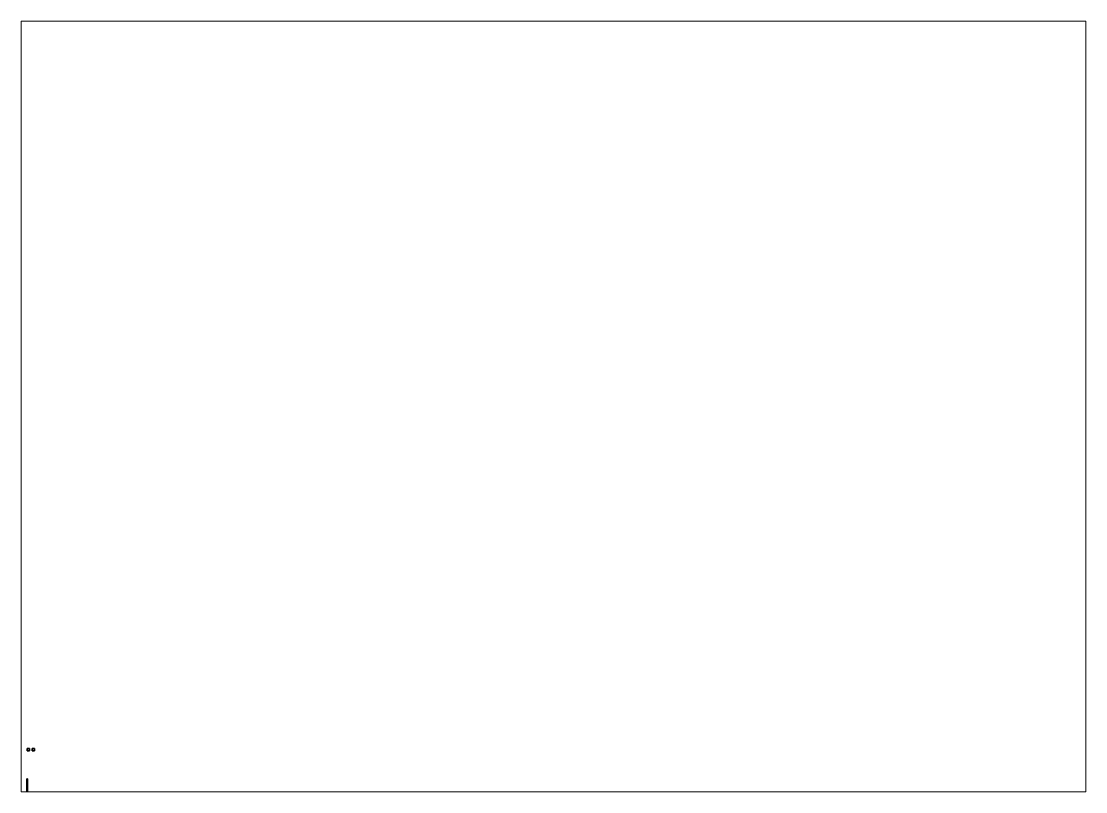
# Paper-space layout 'Layout1' of a CAD drawing. Header units: millimetres. Extents: x 28 to 251, y 20 to 181.
# The model-space entities are those that its viewports show. They can reach past a viewport. Long polylines and large blocks are cut down to what shows.
import ezdxf

# ---------------------------------------------------------------- set-up
doc = ezdxf.new("R2010")
doc.units = ezdxf.units.MM

msp = doc.modelspace()

# ---------------------------------------------------------------- linework, layer by layer
for points in [[(1, 12, 1), (1, 12), (0, 12), (0, 12, 1)], [(1, 12), (1, 11), (0, 11), (0, 12)], [(0, 12), (0, 11), (0, 11, 1), (0, 12, 1)], [(0, 12, 1), (0, 11, 1), (1, 11, 1), (1, 12, 1)], [(0, 11, 1), (0, 11), (1, 11), (1, 11, 1)], [(1, 11, 1), (1, 11), (1, 12), (1, 12, 1)], [(3, 12), (3, 11), (2, 11), (2, 12)], [(2, 12), (2, 11), (3, 11), (3, 12)], [(-0.11, -2.66, 3.75), (-0.15, -2.66, 3.64), (-0.15, -3.15, 3.64), (-0.11, -3.15, 3.75)], [(-0.15, -2.66, 3.64), (-0.11, -2.66, 3.53), (-0.11, -3.15, 3.53), (-0.15, -3.15, 3.64)], [(0.11, -2.66, 3.75), (-0.15, -2.66, 3.64), (-0.11, -2.66, 3.75), (0, -2.66, 3.79)], [(0.15, -2.66, 3.64), (-0.11, -2.66, 3.53), (-0.15, -2.66, 3.64), (0.11, -2.66, 3.75)], [(-0.15, -3.15, 3.3), (-0.15, -5.39, 3.3), (-0.15, -5.39, 3.94), (-0.15, -3.15, 3.94)], [(0.15, -3.15, 3.94), (0.15, -3.15, 3.3), (-0.15, -3.15, 3.3), (-0.15, -3.15, 3.94)], [(0.15, -3.15, 3.3), (0.15, -5.39, 3.3), (-0.15, -5.39, 3.3), (-0.15, -3.15, 3.3)], [(-0.15, -3.15, 3.94), (-0.15, -5.39, 3.94), (0.15, -5.39, 3.94), (0.15, -3.15, 3.94)], [(-0.11, -0.17, 3.38), (-0.11, -0.36, 3.49), (-0.11, -0.23, 3.49), (-0.11, -0.17, 3.43)], [(0.11, -0.17, 3.43), (0.11, -0.17, 3.38), (-0.11, -0.17, 3.38), (-0.11, -0.17, 3.43)], [(-0.11, -0.17, 3.43), (-0.11, -0.23, 3.49), (0.11, -0.23, 3.49), (0.11, -0.17, 3.43)], [(-0.11, -0.36, 3.38), (-0.11, -0.36, 3.49), (-0.11, -0.17, 3.38), (-0.11, -0.33, 3.27)], [(-0.11, -0.33, 3.27), (-0.11, -0.17, 3.38), (0.11, -0.17, 3.38), (0.11, -0.33, 3.27)], [(-0.11, -0.23, 3.49), (-0.11, -0.36, 3.49), (0.11, -0.36, 3.49), (0.11, -0.23, 3.49)], [(-0.11, -0.56, 3.13), (-0.11, -0.36, 3.38), (-0.11, -0.33, 3.27), (-0.11, -0.51, 3.06)], [(-0.11, -0.51, 3.06), (-0.11, -0.33, 3.27), (0.11, -0.33, 3.27), (0.11, -0.51, 3.06)], [(-0.11, -0.56, 3.13), (-0.11, -0.71, 3.49), (-0.11, -0.36, 3.49), (-0.11, -0.36, 3.38)], [(-0.11, -0.36, 3.49), (0, -0.73, 3.53), (0, -0.73, 3.53), (0.11, -0.36, 3.49)], [(-0.11, -0.71, 3.49), (0, -0.73, 3.53), (0, -0.73, 3.53), (-0.11, -0.36, 3.49)], [(-0.11, -0.69, 2.84), (-0.11, -0.56, 3.13), (-0.11, -0.51, 3.06), (-0.11, -0.6, 2.81)], [(-0.11, -0.6, 2.81), (-0.11, -0.51, 3.06), (0.11, -0.51, 3.06), (0.11, -0.6, 2.81)], [(-0.11, -0.69, 2.84), (-0.11, -0.91, 3.36), (-0.11, -0.71, 3.49), (-0.11, -0.56, 3.13)], [(-0.11, -0.85, 2.63), (-0.11, -0.69, 2.84), (-0.11, -0.6, 2.81), (-0.11, -0.64, 2.34)], [(-0.11, -0.64, 2.34), (-0.11, -0.6, 2.81), (0.11, -0.6, 2.81), (0.11, -0.64, 2.34)], [(-0.11, -0.78, 2.03), (-0.11, -0.94, 2.03), (-0.11, -0.85, 2.63), (-0.11, -0.64, 2.34)], [(0.11, -0.64, 2.34), (0.11, -0.78, 2.03), (-0.11, -0.78, 2.03), (-0.11, -0.64, 2.34)], [(0.11, -0.85, 2.63), (0.11, -0.69, 2.84), (-0.11, -0.69, 2.84), (-0.11, -0.85, 2.63)], [(-0.11, -0.85, 2.63), (-0.11, -1.32, 3.3), (-0.11, -0.91, 3.36), (-0.11, -0.69, 2.84)], [(0.11, -0.69, 2.84), (0.11, -0.85, 2.63), (-0.11, -0.85, 2.63), (-0.11, -0.69, 2.84)], [(-0.11, -0.91, 3.36), (0, -0.94, 3.41), (0, -0.73, 3.53), (-0.11, -0.71, 3.49)], [(0.11, -0.78, 2.03), (0.11, -0.94, 2.03), (-0.11, -0.94, 2.03), (-0.11, -0.78, 2.03)], [(-0.11, -0.94, 2.03), (-0.11, -1, 2.31), (-0.11, -0.85, 2.63)], [(-0.11, -1, 2.31), (-0.11, -1.22, 2.36), (-0.11, -1.32, 3.3), (-0.11, -0.85, 2.63)], [(-0.11, -1.32, 3.3), (0, -1.33, 3.35), (0, -0.94, 3.41), (-0.11, -0.91, 3.36)], [(0.11, -0.94, 2.03), (0.11, -1, 2.31), (-0.11, -1, 2.31), (-0.11, -0.94, 2.03)], [(0.11, -1, 2.31), (0, -1.22, 2.31), (0, -1.22, 2.31), (-0.11, -1, 2.31)], [(0, -1.22, 2.31), (-0.11, -1.22, 2.36), (-0.11, -1.22, 2.36), (-0.11, -1, 2.31)], [(-0.11, -1.22, 2.36), (-0.11, -2.45, 2.86), (-0.11, -2.45, 3.3), (-0.11, -1.32, 3.3)], [(0, -1.22, 2.31), (0, -2.45, 2.81), (-0.11, -2.45, 2.86), (-0.11, -1.22, 2.36)], [(-0.11, -1.32, 3.3), (-0.11, -2.45, 3.3), (0, -2.45, 3.35), (0, -1.33, 3.35)], [(-0.11, -2.45, 2.86), (-0.11, -2.54, 2.93), (-0.11, -2.54, 3.22), (-0.11, -2.45, 3.3)], [(-0.11, -2.54, 3.22), (-0.11, -3.13, 3.3), (-0.11, -3.13, 3.3), (-0.11, -2.45, 3.3)], [(0, -2.45, 3.35), (-0.11, -3.13, 3.3), (0.11, -3.13, 3.3), (0, -2.45, 3.35)], [(-0.11, -2.45, 2.86), (-0.11, -3.04, 3.03), (-0.11, -3.04, 3.03), (-0.11, -2.54, 2.93)], [(0, -2.45, 2.81), (0, -3.03, 2.97), (-0.11, -3.04, 3.03), (-0.11, -2.45, 2.86)], [(-0.11, -2.45, 3.3), (-0.11, -3.13, 3.3), (0, -2.45, 3.35)], [(-0.11, -2.54, 2.93), (-0.11, -3.04, 3.03), (-0.11, -3.13, 3.3), (-0.11, -2.54, 3.22)], [(0, -2.66, 3.79), (-0.11, -2.66, 3.75), (-0.11, -3.15, 3.75), (0, -3.15, 3.79)], [(-0.11, -2.66, 3.53), (0, -2.66, 3.49), (0, -3.15, 3.49), (-0.11, -3.15, 3.53)], [(0.11, -2.66, 3.53), (0, -2.66, 3.49), (-0.11, -2.66, 3.53), (0.15, -2.66, 3.64)], [(-0.11, -2.94, 2.1), (-0.11, -3.03, 2.51), (0, -2.97, 2.51), (0, -2.9, 2.16)], [(0, -2.9, 2.16), (0.11, -2.94, 2.1), (-0.11, -2.94, 2.1), (0, -2.9, 2.16)], [(-0.11, -3.37, 2.02), (-0.11, -3.37, 2.45), (-0.11, -3.03, 2.51), (-0.11, -2.94, 2.1)], [(0.11, -2.94, 2.1), (0.11, -3.37, 2.02), (-0.11, -3.37, 2.02), (-0.11, -2.94, 2.1)], [(-0.11, -3.03, 2.51), (-0.11, -3.14, 2.79), (0, -3.09, 2.8), (0, -2.97, 2.51)], [(0, -3.03, 2.97), (0, -3.09, 2.89), (-0.11, -3.17, 2.92), (-0.11, -3.04, 3.03)], [(-0.11, -3.37, 2.45), (-0.11, -3.43, 2.7), (-0.11, -3.14, 2.79), (-0.11, -3.03, 2.51)], [(-0.11, -3.04, 3.03), (-0.11, -3.46, 3.09), (-0.11, -3.46, 3.3), (-0.11, -3.13, 3.3)], [(-0.11, -3.17, 2.92), (-0.11, -3.46, 2.96), (-0.11, -3.46, 3.09), (-0.11, -3.04, 3.03)], [(0, -3.09, 2.89), (0, -3.09, 2.8), (-0.11, -3.14, 2.79), (-0.11, -3.17, 2.92)], [(0.11, -3.15, 3.3), (0.11, -3.13, 3.3), (-0.11, -3.13, 3.3), (-0.11, -3.15, 3.3)], [(-0.11, -3.14, 2.79), (-0.11, -3.56, 2.86), (-0.11, -3.46, 2.96), (-0.11, -3.17, 2.92)], [(-0.11, -3.43, 2.7), (-0.11, -3.6, 2.83), (-0.11, -3.56, 2.86), (-0.11, -3.14, 2.79)], [(0, -3.4, 2.45), (0, -3.51, 2.7), (-0.11, -3.43, 2.7), (-0.11, -3.37, 2.45)], [(0, -3.43, 2.03), (0, -3.4, 2.45), (-0.11, -3.37, 2.45), (-0.11, -3.37, 2.02)], [(0.11, -3.37, 2.02), (0, -3.43, 2.03), (0, -3.43, 2.03), (-0.11, -3.37, 2.02)], [(0, -3.51, 2.7), (-0.11, -3.6, 2.83), (-0.11, -3.43, 2.7), (0, -3.51, 2.7)], [(-0.11, -3.57, 3.18), (-0.11, -3.96, 3.18), (-0.11, -4.26, 3.3), (-0.11, -3.46, 3.3)], [(-0.11, -3.46, 3.09), (-0.11, -3.57, 3.18), (-0.11, -3.46, 3.3)], [(0.11, -3.46, 3.09), (0.11, -3.57, 3.18), (-0.11, -3.57, 3.18), (-0.11, -3.46, 3.09)], [(-0.11, -3.46, 3.09), (-0.11, -3.46, 2.96), (0.11, -3.46, 2.96), (0.11, -3.46, 3.09)], [(-0.11, -3.46, 2.96), (-0.11, -3.56, 2.86), (0.11, -3.56, 2.86), (0.11, -3.46, 2.96)], [(0, -3.51, 2.7), (0.11, -3.6, 2.83), (-0.11, -3.6, 2.83), (0, -3.51, 2.7)], [(-0.11, -3.6, 2.83), (-0.11, -4, 2.83), (-0.11, -3.97, 2.86), (-0.11, -3.56, 2.86)], [(-0.11, -3.56, 2.86), (-0.11, -3.97, 2.86), (0.11, -3.97, 2.86), (0.11, -3.56, 2.86)], [(0.11, -3.57, 3.18), (0.11, -3.96, 3.18), (-0.11, -3.96, 3.18), (-0.11, -3.57, 3.18)], [(0.11, -3.6, 2.83), (0.11, -4, 2.83), (-0.11, -4, 2.83), (-0.11, -3.6, 2.83)], [(-0.11, -3.68, 3), (-0.11, -3.71, 3.03), (-0.11, -3.71, 3.18), (-0.11, -3.62, 3.18)], [(0.11, -3.62, 3.18), (0.11, -3.68, 3), (-0.11, -3.68, 3), (-0.11, -3.62, 3.18)], [(-0.11, -3.76, 2.88), (-0.11, -3.78, 2.88), (-0.11, -3.71, 3.03), (-0.11, -3.68, 3)], [(0.11, -3.68, 3), (0.11, -3.76, 2.88), (-0.11, -3.76, 2.88), (-0.11, -3.68, 3)], [(-0.11, -3.71, 3.18), (-0.11, -3.71, 3.03), (0.11, -3.71, 3.03), (0.11, -3.71, 3.18)], [(-0.11, -3.71, 3.03), (-0.11, -3.78, 2.88), (0.11, -3.78, 2.88), (0.11, -3.71, 3.03)], [(0.11, -3.76, 2.88), (0.11, -3.78, 2.88), (-0.11, -3.78, 2.88), (-0.11, -3.76, 2.88)], [(-0.11, -4.26, 3.3), (-0.11, -3.96, 3.18), (0.11, -3.96, 3.18), (0.11, -4.26, 3.3)], [(-0.11, -4.04, 3.09), (-0.11, -4.04, 3.09), (-0.11, -4.26, 3.3), (-0.11, -3.96, 3.18)], [(-0.11, -3.96, 3.18), (-0.11, -4.26, 3.3), (0.11, -4.26, 3.3), (0.11, -3.96, 3.18)], [(0.11, -3.96, 3.18), (0.11, -4.04, 3.09), (-0.11, -4.04, 3.09), (-0.11, -3.96, 3.18)], [(-0.11, -4, 2.83), (-0.11, -4.07, 2.91), (-0.11, -4.04, 2.95), (-0.11, -3.97, 2.86)], [(-0.11, -3.97, 2.86), (-0.11, -4.04, 2.95), (0.11, -4.04, 2.95), (0.11, -3.97, 2.86)], [(0.11, -4, 2.83), (0.11, -4.07, 2.91), (-0.11, -4.07, 2.91), (-0.11, -4, 2.83)], [(-0.11, -4.04, 2.95), (-0.11, -4.04, 3.09), (0.11, -4.04, 3.09), (0.11, -4.04, 2.95)], [(-0.11, -4.07, 2.91), (-0.11, -4.26, 2.91), (-0.11, -4.04, 3.09), (-0.11, -4.04, 2.95)], [(-0.11, -4.04, 3.09), (-0.11, -4.26, 2.91), (0.11, -4.26, 2.91), (0.11, -4.04, 3.09)], [(-0.11, -4.26, 2.91), (-0.11, -4.26, 2.91), (-0.11, -4.26, 3.3), (-0.11, -4.04, 3.09)], [(0.11, -4.04, 3.09), (0.11, -4.26, 2.91), (-0.11, -4.26, 2.91), (-0.11, -4.04, 3.09)], [(0.11, -4.04, 3.09), (0.11, -4.04, 3.09), (-0.11, -4.04, 3.09)], [(0.11, -4.07, 2.91), (0.11, -4.26, 2.91), (-0.11, -4.26, 2.91), (-0.11, -4.07, 2.91)], [(-0.1, -3.19, 3.94), (-0.1, -4.11, 3.94), (-0.1, -4.11, 4.03), (-0.1, -3.19, 4.03)], [(-0.1, -3.19, 4.03), (-0.1, -4.11, 4.03), (0.1, -4.11, 4.03), (0.1, -3.19, 4.03)], [(0.1, -3.19, 4.03), (0.1, -3.19, 3.94), (-0.1, -3.19, 3.94), (-0.1, -3.19, 4.03)], [(-0.1, -4.11, 4.03), (-0.1, -4.11, 3.94), (0.1, -4.11, 3.94), (0.1, -4.11, 4.03)], [(-0.1, -4.24, 3.94), (-0.1, -5.34, 3.94), (-0.1, -4.38, 4.11), (-0.1, -4.24, 4.11)], [(0.1, -4.24, 4.11), (0.1, -4.24, 3.94), (-0.1, -4.24, 3.94), (-0.1, -4.24, 4.11)], [(-0.1, -4.24, 4.11), (-0.1, -4.38, 4.11), (0.1, -4.38, 4.11), (0.1, -4.24, 4.11)], [(-0.05, -4.21, 4.52), (-0.05, -4.33, 4.11), (0.05, -4.33, 4.11), (0.05, -4.21, 4.52)], [(0.05, -4.21, 4.52), (0.05, -4.33, 4.11), (-0.05, -4.33, 4.11), (-0.05, -4.21, 4.52)], [(0, -0.73, 3.53), (0, -0.73, 3.53), (0.11, -0.71, 3.49), (0.11, -0.36, 3.49)], [(0, -0.73, 3.53), (0, -0.94, 3.41), (0.11, -0.91, 3.36), (0.11, -0.71, 3.49)], [(0, -0.94, 3.41), (0, -1.33, 3.35), (0.11, -1.32, 3.3), (0.11, -0.91, 3.36)], [(0.11, -1.22, 2.36), (0, -1.22, 2.31), (0, -1.22, 2.31), (0.11, -1, 2.31)], [(0.11, -2.45, 2.86), (0, -2.45, 2.81), (0, -1.22, 2.31), (0.11, -1.22, 2.36)], [(0, -2.45, 3.35), (0.11, -2.45, 3.3), (0.11, -1.32, 3.3), (0, -1.33, 3.35)], [(0.11, -2.45, 2.86), (0.11, -3.04, 3.03), (0, -3.03, 2.97), (0, -2.45, 2.81)], [(0, -2.45, 3.35), (0.11, -3.13, 3.3), (0.11, -2.45, 3.3), (0, -2.45, 3.35)], [(0.11, -2.66, 3.75), (0, -2.66, 3.79), (0, -3.15, 3.79), (0.11, -3.15, 3.75)], [(0, -2.66, 3.49), (0.11, -2.66, 3.53), (0.11, -3.15, 3.53), (0, -3.15, 3.49)], [(0, -2.9, 2.16), (0, -2.97, 2.51), (0.11, -3.03, 2.51), (0.11, -2.94, 2.1)], [(0, -2.97, 2.51), (0, -3.09, 2.8), (0.11, -3.14, 2.79), (0.11, -3.03, 2.51)], [(0.11, -3.04, 3.03), (0.11, -3.17, 2.92), (0, -3.09, 2.89), (0, -3.03, 2.97)], [(0.11, -3.17, 2.92), (0.11, -3.14, 2.79), (0, -3.09, 2.8), (0, -3.09, 2.89)], [(0.11, -3.37, 2.02), (0.11, -3.37, 2.45), (0, -3.4, 2.45), (0, -3.43, 2.03)], [(0.11, -3.37, 2.45), (0.11, -3.43, 2.7), (0, -3.51, 2.7), (0, -3.4, 2.45)], [(0.11, -3.43, 2.7), (0.11, -3.6, 2.83), (0, -3.51, 2.7), (0.11, -3.43, 2.7)], [(0.1, -4.11, 4.03), (0.1, -4.11, 3.94), (0.1, -3.19, 3.94), (0.1, -3.19, 4.03)], [(0.1, -4.38, 4.11), (0.1, -5.34, 3.94), (0.1, -4.24, 3.94), (0.1, -4.24, 4.11)], [(0.11, -0.23, 3.49), (0.11, -0.36, 3.49), (0.11, -0.17, 3.38), (0.11, -0.17, 3.43)], [(0.11, -0.17, 3.38), (0.11, -0.36, 3.49), (0.11, -0.36, 3.38), (0.11, -0.33, 3.27)], [(0.11, -0.33, 3.27), (0.11, -0.36, 3.38), (0.11, -0.56, 3.13), (0.11, -0.51, 3.06)], [(0.11, -0.36, 3.49), (0.11, -0.71, 3.49), (0.11, -0.56, 3.13), (0.11, -0.36, 3.38)], [(0.11, -0.51, 3.06), (0.11, -0.56, 3.13), (0.11, -0.69, 2.84), (0.11, -0.6, 2.81)], [(0.11, -0.71, 3.49), (0.11, -0.91, 3.36), (0.11, -0.69, 2.84), (0.11, -0.56, 3.13)], [(0.11, -0.6, 2.81), (0.11, -0.69, 2.84), (0.11, -0.85, 2.63), (0.11, -0.64, 2.34)], [(0.11, -0.85, 2.63), (0.11, -0.94, 2.03), (0.11, -0.78, 2.03), (0.11, -0.64, 2.34)], [(0.11, -0.91, 3.36), (0.11, -1.32, 3.3), (0.11, -0.85, 2.63), (0.11, -0.69, 2.84)], [(0.11, -0.85, 2.63), (0.11, -1, 2.31), (0.11, -0.94, 2.03), (0.11, -0.85, 2.63)], [(0.11, -1.32, 3.3), (0.11, -1.22, 2.36), (0.11, -1, 2.31), (0.11, -0.85, 2.63)], [(0.11, -2.45, 3.3), (0.11, -2.45, 2.86), (0.11, -1.22, 2.36), (0.11, -1.32, 3.3)], [(0.11, -2.54, 3.22), (0.11, -2.54, 2.93), (0.11, -2.45, 2.86), (0.11, -2.45, 3.3)], [(0.11, -3.13, 3.3), (0.11, -3.13, 3.3), (0.11, -2.54, 3.22), (0.11, -2.45, 3.3)], [(0.11, -3.04, 3.03), (0.11, -3.04, 3.03), (0.11, -2.45, 2.86), (0.11, -2.54, 2.93)], [(0.11, -3.13, 3.3), (0.11, -3.04, 3.03), (0.11, -2.54, 2.93), (0.11, -2.54, 3.22)], [(0.15, -2.66, 3.64), (0.11, -2.66, 3.75), (0.11, -3.15, 3.75), (0.15, -3.15, 3.64)], [(0.11, -2.66, 3.53), (0.15, -2.66, 3.64), (0.15, -3.15, 3.64), (0.11, -3.15, 3.53)], [(0.11, -3.03, 2.51), (0.11, -3.37, 2.45), (0.11, -3.37, 2.02), (0.11, -2.94, 2.1)], [(0.11, -3.14, 2.79), (0.11, -3.43, 2.7), (0.11, -3.37, 2.45), (0.11, -3.03, 2.51)], [(0.11, -3.46, 3.3), (0.11, -3.46, 3.09), (0.11, -3.04, 3.03), (0.11, -3.13, 3.3)], [(0.11, -3.46, 3.09), (0.11, -3.46, 2.96), (0.11, -3.17, 2.92), (0.11, -3.04, 3.03)], [(0.11, -3.46, 2.96), (0.11, -3.56, 2.86), (0.11, -3.14, 2.79), (0.11, -3.17, 2.92)], [(0.11, -3.56, 2.86), (0.11, -3.6, 2.83), (0.11, -3.43, 2.7), (0.11, -3.14, 2.79)], [(0.11, -4.26, 3.3), (0.11, -3.96, 3.18), (0.11, -3.57, 3.18), (0.11, -3.46, 3.3)], [(0.11, -3.46, 3.3), (0.11, -3.57, 3.18), (0.11, -3.46, 3.09), (0.11, -3.46, 3.3)], [(0.11, -3.97, 2.86), (0.11, -4, 2.83), (0.11, -3.6, 2.83), (0.11, -3.56, 2.86)], [(0.11, -3.71, 3.18), (0.11, -3.71, 3.03), (0.11, -3.68, 3), (0.11, -3.62, 3.18)], [(0.11, -3.71, 3.03), (0.11, -3.78, 2.88), (0.11, -3.76, 2.88), (0.11, -3.68, 3)], [(0.11, -4.26, 3.3), (0.11, -4.04, 3.09), (0.11, -4.04, 3.09), (0.11, -3.96, 3.18)], [(0.11, -4.04, 2.95), (0.11, -4.07, 2.91), (0.11, -4, 2.83), (0.11, -3.97, 2.86)], [(0.11, -4.04, 3.09), (0.11, -4.26, 2.91), (0.11, -4.07, 2.91), (0.11, -4.04, 2.95)], [(0.11, -4.26, 3.3), (0.11, -4.26, 2.91), (0.11, -4.26, 2.91), (0.11, -4.04, 3.09)], [(0.15, -5.39, 3.94), (0.15, -5.39, 3.3), (0.15, -3.15, 3.3), (0.15, -3.15, 3.94)], [(-0.07, -6.77, 4.64), (-0.1, -6.77, 4.57), (-0.23, -6.98, 4.57), (-0.16, -6.98, 4.73)], [(-0.1, -6.77, 4.57), (-0.07, -6.77, 4.5), (-0.16, -6.98, 4.41), (-0.23, -6.98, 4.57)], [(-0.07, -7.05, 4.5), (-0.1, -7.05, 4.57), (-0.23, -6.98, 4.57), (-0.16, -6.98, 4.41)], [(-0.1, -7.05, 4.57), (-0.07, -7.05, 4.64), (-0.16, -6.98, 4.73), (-0.23, -6.98, 4.57)], [(-0.14, -5.39, 3.91), (-0.2, -5.39, 3.77), (-0.2, -7.61, 3.77), (-0.14, -7.61, 3.91)], [(-0.2, -5.39, 3.77), (-0.14, -5.39, 3.63), (-0.14, -7.61, 3.63), (-0.2, -7.61, 3.77)], [(-0.07, -6.25, 4.64), (-0.1, -6.25, 4.57), (-0.2, -6.51, 4.57), (-0.14, -6.51, 4.71)], [(-0.1, -6.25, 4.57), (-0.07, -6.25, 4.5), (-0.14, -6.51, 4.43), (-0.2, -6.51, 4.57)], [(-0.07, -6.77, 4.5), (-0.1, -6.77, 4.57), (-0.2, -6.51, 4.57), (-0.14, -6.51, 4.43)], [(-0.1, -6.77, 4.57), (-0.07, -6.77, 4.64), (-0.14, -6.51, 4.71), (-0.2, -6.51, 4.57)], [(0, -6.77, 4.67), (-0.07, -6.77, 4.64), (-0.16, -6.98, 4.73), (0, -6.98, 4.8)], [(-0.07, -6.77, 4.5), (0, -6.77, 4.47), (0, -6.98, 4.34), (-0.16, -6.98, 4.41)], [(0, -7.05, 4.47), (-0.07, -7.05, 4.5), (-0.16, -6.98, 4.41), (0, -6.98, 4.34)], [(-0.07, -7.05, 4.64), (0, -7.05, 4.67), (0, -6.98, 4.8), (-0.16, -6.98, 4.73)], [(-0.15, -5.39, 3.94), (-0.15, -5.39, 3.3), (0.15, -5.39, 3.3), (0.15, -5.39, 3.94)], [(-0.11, -5.93, 4.68), (-0.15, -5.93, 4.57), (-0.15, -6.03, 4.57), (-0.11, -6.03, 4.68)], [(-0.15, -5.93, 4.57), (-0.11, -5.93, 4.46), (-0.11, -6.03, 4.46), (-0.15, -6.03, 4.57)], [(0.11, -5.93, 4.46), (-0.15, -5.93, 4.57), (-0.11, -5.93, 4.68), (0.15, -5.93, 4.57)], [(0, -5.93, 4.42), (-0.11, -5.93, 4.46), (-0.15, -5.93, 4.57), (0.11, -5.93, 4.46)], [(0.11, -6.03, 4.68), (-0.15, -6.03, 4.57), (-0.11, -6.03, 4.46), (0.15, -6.03, 4.57)], [(0, -6.03, 4.72), (-0.11, -6.03, 4.68), (-0.15, -6.03, 4.57), (0.11, -6.03, 4.68)], [(0, -5.39, 3.97), (-0.14, -5.39, 3.91), (-0.14, -7.61, 3.91), (0, -7.61, 3.97)], [(-0.14, -5.39, 3.63), (0, -5.39, 3.57), (0, -7.61, 3.57), (-0.14, -7.61, 3.63)], [(0, -6.25, 4.67), (-0.07, -6.25, 4.64), (-0.14, -6.51, 4.71), (0, -6.51, 4.77)], [(-0.07, -6.25, 4.5), (0, -6.25, 4.47), (0, -6.51, 4.37), (-0.14, -6.51, 4.43)], [(0, -6.77, 4.47), (-0.07, -6.77, 4.5), (-0.14, -6.51, 4.43), (0, -6.51, 4.37)], [(-0.07, -6.77, 4.64), (0, -6.77, 4.67), (0, -6.51, 4.77), (-0.14, -6.51, 4.71)], [(-0.11, -4.26, 3.3), (-0.11, -4.26, 2.91), (0.11, -4.26, 2.91), (0.11, -4.26, 3.3)], [(0.11, -4.26, 2.91), (0.11, -4.26, 2.91), (-0.11, -4.26, 2.91)], [(-0.11, -4.31, 3.01), (-0.11, -4.31, 3.15), (-0.11, -4.26, 3.15), (-0.11, -4.26, 3.01)], [(-0.11, -4.26, 3.15), (-0.11, -4.31, 3.15), (0.11, -4.31, 3.15), (0.11, -4.26, 3.15)], [(0.11, -4.26, 3.01), (0.11, -4.31, 3.01), (-0.11, -4.31, 3.01), (-0.11, -4.26, 3.01)], [(-0.11, -4.31, 3.15), (-0.11, -4.34, 3.12), (0.11, -4.34, 3.12), (0.11, -4.31, 3.15)], [(-0.11, -4.34, 3.05), (-0.11, -4.34, 3.12), (-0.11, -4.31, 3.15), (-0.11, -4.31, 3.01)], [(0.11, -4.31, 3.01), (0.11, -4.34, 3.05), (-0.11, -4.34, 3.05), (-0.11, -4.31, 3.01)], [(0.11, -4.34, 3.05), (0.11, -4.34, 3.12), (-0.11, -4.34, 3.12), (-0.11, -4.34, 3.05)], [(0, -5.93, 4.72), (-0.11, -5.93, 4.68), (-0.11, -6.03, 4.68), (0, -6.03, 4.72)], [(-0.11, -5.93, 4.46), (0, -5.93, 4.42), (0, -6.03, 4.42), (-0.11, -6.03, 4.46)], [(0.15, -5.93, 4.57), (-0.11, -5.93, 4.68), (0, -5.93, 4.72), (0.11, -5.93, 4.68)], [(0.15, -6.03, 4.57), (-0.11, -6.03, 4.46), (0, -6.03, 4.42), (0.11, -6.03, 4.46)], [(0.1, -4.38, 4.4), (0.1, -4.38, 4.11), (-0.1, -4.38, 4.11), (-0.1, -4.38, 4.4)], [(-0.1, -4.38, 4.11), (-0.1, -5.34, 3.94), (-0.1, -5.34, 4.4), (-0.1, -4.38, 4.4)], [(-0.1, -4.38, 4.4), (-0.1, -5.34, 4.4), (0.1, -5.34, 4.4), (0.1, -4.38, 4.4)], [(-0.1, -5.34, 4.4), (-0.1, -5.34, 3.94), (0.1, -5.34, 3.94), (0.1, -5.34, 4.4)], [(-0.1, -5.39, 3.3), (-0.1, -6.17, 3.3), (-0.1, -6.17, 3.7), (-0.1, -5.39, 3.7)], [(-0.1, -5.39, 3.7), (-0.1, -6.17, 3.7), (0.1, -6.17, 3.7), (0.1, -5.39, 3.7)], [(0.1, -5.39, 3.3), (0.1, -6.17, 3.3), (-0.1, -6.17, 3.3), (-0.1, -5.39, 3.3)], [(-0.07, -5.87, 4.64), (-0.1, -5.87, 4.57), (-0.1, -5.93, 4.57), (-0.07, -5.93, 4.64)], [(-0.1, -5.87, 4.57), (-0.07, -5.87, 4.5), (-0.07, -5.93, 4.5), (-0.1, -5.93, 4.57)], [(0.07, -5.87, 4.5), (-0.1, -5.87, 4.57), (-0.07, -5.87, 4.64), (0.1, -5.87, 4.57)], [(0, -5.87, 4.47), (-0.07, -5.87, 4.5), (-0.1, -5.87, 4.57), (0.07, -5.87, 4.5)], [(-0.07, -6.03, 4.64), (-0.1, -6.03, 4.57), (-0.1, -6.25, 4.57), (-0.07, -6.25, 4.64)], [(-0.1, -6.03, 4.57), (-0.07, -6.03, 4.5), (-0.07, -6.25, 4.5), (-0.1, -6.25, 4.57)], [(-0.1, -6.17, 3.7), (-0.1, -6.17, 3.3), (0.1, -6.17, 3.3), (0.1, -6.17, 3.7)], [(-0.07, -7.05, 4.64), (-0.1, -7.05, 4.57), (-0.1, -7.11, 4.57), (-0.07, -7.11, 4.64)], [(-0.1, -7.05, 4.57), (-0.07, -7.05, 4.5), (-0.07, -7.11, 4.5), (-0.1, -7.11, 4.57)], [(0, -7.11, 4.67), (-0.07, -7.11, 4.64), (-0.1, -7.11, 4.57), (0.07, -7.11, 4.64)], [(0.07, -7.11, 4.64), (-0.1, -7.11, 4.57), (-0.07, -7.11, 4.5), (0.1, -7.11, 4.57)], [(-0.08, -4.44, 4.4), (-0.08, -5.29, 4.4), (-0.08, -5.35, 4.86), (-0.08, -4.5, 4.86)], [(0.08, -4.5, 4.86), (0.08, -4.44, 4.4), (-0.08, -4.44, 4.4), (-0.08, -4.5, 4.86)], [(-0.08, -4.5, 4.86), (-0.08, -5.35, 4.86), (-0.08, -5.5, 5.32), (-0.08, -4.65, 5.48)], [(0.08, -4.65, 5.48), (0.08, -4.5, 4.86), (-0.08, -4.5, 4.86), (-0.08, -4.65, 5.48)], [(-0.08, -4.65, 5.48), (-0.08, -5.5, 5.32), (-0.08, -5.69, 5.8), (-0.08, -4.83, 5.94)], [(0.08, -4.83, 5.94), (0.08, -4.65, 5.48), (-0.08, -4.65, 5.48), (-0.08, -4.83, 5.94)], [(0.08, -4.98, 6.22), (0.08, -4.83, 5.94), (-0.08, -4.83, 5.94), (-0.08, -4.98, 6.22)], [(-0.08, -4.83, 5.94), (-0.08, -5.69, 5.8), (-0.08, -5.72, 5.86), (-0.08, -4.98, 6.22)], [(-0.08, -4.98, 6.22), (-0.08, -5.72, 5.86), (0.08, -5.72, 5.86), (0.08, -4.98, 6.22)], [(-0.08, -5.35, 4.86), (-0.08, -5.29, 4.4), (0.08, -5.29, 4.4), (0.08, -5.35, 4.86)], [(-0.08, -5.5, 5.32), (-0.08, -5.35, 4.86), (0.08, -5.35, 4.86), (0.08, -5.5, 5.32)], [(-0.08, -5.69, 5.8), (-0.08, -5.5, 5.32), (0.08, -5.5, 5.32), (0.08, -5.69, 5.8)], [(-0.08, -5.72, 5.86), (-0.08, -5.69, 5.8), (0.08, -5.69, 5.8), (0.08, -5.72, 5.86)], [(0, -5.87, 4.67), (-0.07, -5.87, 4.64), (-0.07, -5.93, 4.64), (0, -5.93, 4.67)], [(-0.07, -5.87, 4.5), (0, -5.87, 4.47), (0, -5.93, 4.47), (-0.07, -5.93, 4.5)], [(0.1, -5.87, 4.57), (-0.07, -5.87, 4.64), (0, -5.87, 4.67), (0.07, -5.87, 4.64)], [(0, -6.03, 4.67), (-0.07, -6.03, 4.64), (-0.07, -6.25, 4.64), (0, -6.25, 4.67)], [(-0.07, -6.03, 4.5), (0, -6.03, 4.47), (0, -6.25, 4.47), (-0.07, -6.25, 4.5)], [(0, -7.05, 4.67), (-0.07, -7.05, 4.64), (-0.07, -7.11, 4.64), (0, -7.11, 4.67)], [(-0.07, -7.05, 4.5), (0, -7.05, 4.47), (0, -7.11, 4.47), (-0.07, -7.11, 4.5)], [(0.1, -7.11, 4.57), (-0.07, -7.11, 4.5), (0, -7.11, 4.47), (0.07, -7.11, 4.5)], [(0, -5.75, 4.17), (-0.06, -5.81, 4.2), (-0.06, -5.81, 4.51), (0, -5.75, 4.54)], [(0, -5.95, 4), (-0.06, -5.98, 4.06), (-0.06, -5.81, 4.2), (0, -5.75, 4.17)], [(-0.06, -5.87, 4.57), (0, -5.87, 4.63), (0, -5.75, 4.54), (-0.06, -5.81, 4.51)], [(-0.06, -5.81, 4.2), (0, -5.87, 4.23), (0, -5.87, 4.47), (-0.06, -5.81, 4.51)], [(-0.06, -5.98, 4.06), (0, -6, 4.12), (0, -5.87, 4.23), (-0.06, -5.81, 4.2)], [(0, -5.87, 4.47), (-0.06, -5.87, 4.57), (-0.06, -5.81, 4.51), (0, -5.87, 4.47)], [(-0.06, -5.98, 4.06), (0, -5.95, 4), (0, -6.45, 4), (-0.06, -6.45, 4.06)], [(0, -6, 4.12), (-0.06, -5.98, 4.06), (-0.06, -6.45, 4.06), (0, -6.45, 4.12)], [(0, -6.17, 3.51), (-0.05, -6.17, 3.46), (-0.05, -10.01, 3.46), (0, -10.01, 3.51)], [(-0.05, -6.17, 3.46), (0, -6.17, 3.41), (0, -10.01, 3.41), (-0.05, -10.01, 3.46)], [(0, -6.45, 4.12), (-0.05, -6.45, 4.07), (0, -6.45, 4.02), (0.05, -6.45, 4.07)], [(0.14, -5.39, 3.91), (0, -5.39, 3.97), (0, -7.61, 3.97), (0.14, -7.61, 3.91)], [(0, -5.39, 3.57), (0.14, -5.39, 3.63), (0.14, -7.61, 3.63), (0, -7.61, 3.57)], [(0.06, -5.81, 4.2), (0, -5.75, 4.17), (0, -5.75, 4.54), (0.06, -5.81, 4.51)], [(0.06, -5.98, 4.06), (0, -5.95, 4), (0, -5.75, 4.17), (0.06, -5.81, 4.2)], [(0, -5.87, 4.63), (0.06, -5.87, 4.57), (0.06, -5.81, 4.51), (0, -5.75, 4.54)], [(0, -5.87, 4.23), (0.06, -5.81, 4.2), (0.06, -5.81, 4.51), (0, -5.87, 4.47)], [(0, -6, 4.12), (0.06, -5.98, 4.06), (0.06, -5.81, 4.2), (0, -5.87, 4.23)], [(0.06, -5.87, 4.57), (0, -5.87, 4.47), (0, -5.87, 4.47), (0.06, -5.81, 4.51)], [(0.07, -5.87, 4.64), (0, -5.87, 4.67), (0, -5.93, 4.67), (0.07, -5.93, 4.64)], [(0, -5.87, 4.47), (0.07, -5.87, 4.5), (0.07, -5.93, 4.5), (0, -5.93, 4.47)], [(0.11, -5.93, 4.68), (0, -5.93, 4.72), (0, -6.03, 4.72), (0.11, -6.03, 4.68)], [(0, -5.93, 4.42), (0.11, -5.93, 4.46), (0.11, -6.03, 4.46), (0, -6.03, 4.42)], [(0, -5.95, 4), (0.06, -5.98, 4.06), (0.06, -6.45, 4.06), (0, -6.45, 4)], [(0.06, -5.98, 4.06), (0, -6, 4.12), (0, -6.45, 4.12), (0.06, -6.45, 4.06)], [(0.07, -6.03, 4.64), (0, -6.03, 4.67), (0, -6.25, 4.67), (0.07, -6.25, 4.64)], [(0, -6.03, 4.47), (0.07, -6.03, 4.5), (0.07, -6.25, 4.5), (0, -6.25, 4.47)], [(0.05, -6.17, 3.46), (0, -6.17, 3.51), (0, -10.01, 3.51), (0.05, -10.01, 3.46)], [(0, -6.17, 3.41), (0.05, -6.17, 3.46), (0.05, -10.01, 3.46), (0, -10.01, 3.41)], [(0.07, -6.25, 4.64), (0, -6.25, 4.67), (0, -6.51, 4.77), (0.14, -6.51, 4.71)], [(0, -6.25, 4.47), (0.07, -6.25, 4.5), (0.14, -6.51, 4.43), (0, -6.51, 4.37)], [(0.07, -6.77, 4.5), (0, -6.77, 4.47), (0, -6.51, 4.37), (0.14, -6.51, 4.43)], [(0, -6.77, 4.67), (0.07, -6.77, 4.64), (0.14, -6.51, 4.71), (0, -6.51, 4.77)], [(0.07, -6.77, 4.64), (0, -6.77, 4.67), (0, -6.98, 4.8), (0.16, -6.98, 4.73)], [(0, -6.77, 4.47), (0.07, -6.77, 4.5), (0.16, -6.98, 4.41), (0, -6.98, 4.34)], [(0.07, -7.05, 4.5), (0, -7.05, 4.47), (0, -6.98, 4.34), (0.16, -6.98, 4.41)], [(0, -7.05, 4.67), (0.07, -7.05, 4.64), (0.16, -6.98, 4.73), (0, -6.98, 4.8)], [(0.07, -7.05, 4.64), (0, -7.05, 4.67), (0, -7.11, 4.67), (0.07, -7.11, 4.64)], [(0, -7.05, 4.47), (0.07, -7.05, 4.5), (0.07, -7.11, 4.5), (0, -7.11, 4.47)], [(0.1, -5.87, 4.57), (0.07, -5.87, 4.64), (0.07, -5.93, 4.64), (0.1, -5.93, 4.57)], [(0.07, -5.87, 4.5), (0.1, -5.87, 4.57), (0.1, -5.93, 4.57), (0.07, -5.93, 4.5)], [(0.1, -6.03, 4.57), (0.07, -6.03, 4.64), (0.07, -6.25, 4.64), (0.1, -6.25, 4.57)], [(0.07, -6.03, 4.5), (0.1, -6.03, 4.57), (0.1, -6.25, 4.57), (0.07, -6.25, 4.5)], [(0.1, -6.25, 4.57), (0.07, -6.25, 4.64), (0.14, -6.51, 4.71), (0.2, -6.51, 4.57)], [(0.07, -6.25, 4.5), (0.1, -6.25, 4.57), (0.2, -6.51, 4.57), (0.14, -6.51, 4.43)], [(0.1, -6.77, 4.57), (0.07, -6.77, 4.5), (0.14, -6.51, 4.43), (0.2, -6.51, 4.57)], [(0.07, -6.77, 4.64), (0.1, -6.77, 4.57), (0.2, -6.51, 4.57), (0.14, -6.51, 4.71)], [(0.1, -6.77, 4.57), (0.07, -6.77, 4.64), (0.16, -6.98, 4.73), (0.23, -6.98, 4.57)], [(0.07, -6.77, 4.5), (0.1, -6.77, 4.57), (0.23, -6.98, 4.57), (0.16, -6.98, 4.41)], [(0.1, -7.05, 4.57), (0.07, -7.05, 4.5), (0.16, -6.98, 4.41), (0.23, -6.98, 4.57)], [(0.07, -7.05, 4.64), (0.1, -7.05, 4.57), (0.23, -6.98, 4.57), (0.16, -6.98, 4.73)], [(0.1, -7.05, 4.57), (0.07, -7.05, 4.64), (0.07, -7.11, 4.64), (0.1, -7.11, 4.57)], [(0.07, -7.05, 4.5), (0.1, -7.05, 4.57), (0.1, -7.11, 4.57), (0.07, -7.11, 4.5)], [(0.08, -5.35, 4.86), (0.08, -5.29, 4.4), (0.08, -4.44, 4.4), (0.08, -4.5, 4.86)], [(0.08, -5.5, 5.32), (0.08, -5.35, 4.86), (0.08, -4.5, 4.86), (0.08, -4.65, 5.48)], [(0.08, -5.69, 5.8), (0.08, -5.5, 5.32), (0.08, -4.65, 5.48), (0.08, -4.83, 5.94)], [(0.08, -5.72, 5.86), (0.08, -5.69, 5.8), (0.08, -4.83, 5.94), (0.08, -4.98, 6.22)], [(0.1, -5.34, 4.4), (0.1, -5.34, 3.94), (0.1, -4.38, 4.11), (0.1, -4.38, 4.4)], [(0.1, -6.17, 3.7), (0.1, -6.17, 3.3), (0.1, -5.39, 3.3), (0.1, -5.39, 3.7)], [(0.11, -4.26, 3.15), (0.11, -4.31, 3.15), (0.11, -4.31, 3.01), (0.11, -4.26, 3.01)], [(0.11, -4.31, 3.15), (0.11, -4.34, 3.12), (0.11, -4.34, 3.05), (0.11, -4.31, 3.01)], [(0.15, -5.93, 4.57), (0.11, -5.93, 4.68), (0.11, -6.03, 4.68), (0.15, -6.03, 4.57)], [(0.11, -5.93, 4.46), (0.15, -5.93, 4.57), (0.15, -6.03, 4.57), (0.11, -6.03, 4.46)], [(0.2, -5.39, 3.77), (0.14, -5.39, 3.91), (0.14, -7.61, 3.91), (0.2, -7.61, 3.77)], [(0.14, -5.39, 3.63), (0.2, -5.39, 3.77), (0.2, -7.61, 3.77), (0.14, -7.61, 3.63)]]:
    msp.add_3dface(points)

psp = doc.layouts.get("Layout1")

# ---------------------------------------------------------------- viewports
at = {"layer": '0'}
psp.add_viewport(center=(139.22, 100.81), size=(222.76, 161.29), view_center_point=(210, 148.5), view_height=307.4901, dxfattribs=at)

doc.saveas('drawing.dxf')
